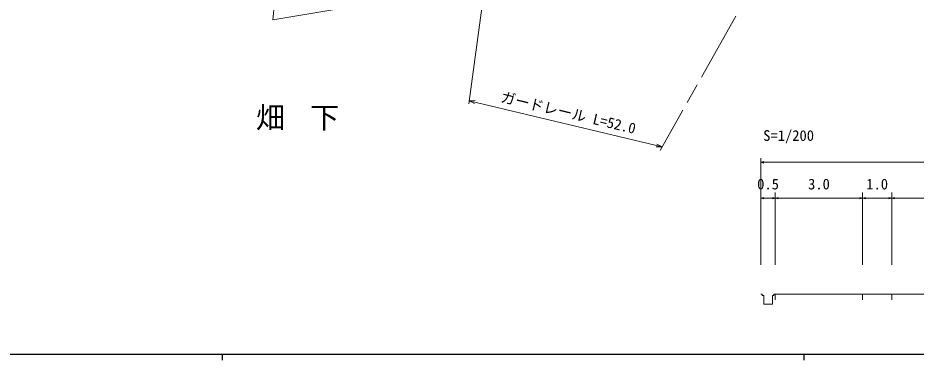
# Model space of a CAD drawing. Units: millimetres, scale not verified, with parts at other scales. Extents: x 40000 to 680000, y 20000 to 380000.
# Drawn here: x 132926 to 287264, y 204000 to 262702 of the extents above; entities that cross this region are included whole.
import ezdxf
from ezdxf.enums import TextEntityAlignment as Align

# ---------------------------------------------------------------- set-up
doc = ezdxf.new("R2010")
doc.units = ezdxf.units.MM
doc.header["$LTSCALE"] = 1000
doc.linetypes.add('CHAIN', pattern=[18.5, 12, -1.5, 3.5, -1.5])
for name, color, linetype, lineweight in [('M-BGD', 7, 'Continuous', 13), ('M-BGD-HTXT', 7, 'Continuous', 13), ('M-BMK', 2, 'CHAIN', 13), ('M-STR-HTXT', 7, 'Continuous', 13), ('M-TTL-BAND', 7, 'Continuous', 25)]:
    doc.layers.add(name, color=color, linetype=linetype, lineweight=lineweight)
doc.styles.add('ＭＳ ゴシック', font='')
doc.styles.add('ＭＳ 明朝', font='')
doc.styles.get('ＭＳ ゴシック').set_extended_font_data('MS Gothic')
doc.styles.get('ＭＳ 明朝').set_extended_font_data('MS Mincho')

msp = doc.modelspace()

# ---------------------------------------------------------------- linework, layer by layer
at = {"layer": 'M-BGD'}
for p, q in [((176750, 262396), (191846, 264916)), ((176968, 264674), (176750, 262396))]:
    msp.add_line(p, q, dxfattribs=at)
at = {"layer": 'M-BGD-HTXT'}
for p, q in [((260582, 220315), (260582, 238627)), ((260582, 237946), (261082, 238084)), ((260582, 237946), (323082, 237946)), ((260582, 237946), (261082, 237807)), ((260582, 231778), (261082, 231917)), ((260582, 231778), (263082, 231778)), ((260582, 231778), (261082, 231640)), ((263082, 231778), (262582, 231917)), ((263082, 231778), (262582, 231640)), ((263082, 220315), (263082, 232778)), ((263082, 231778), (263582, 231917)), ((263082, 231778), (278082, 231778)), ((263082, 231778), (263582, 231640)), ((278082, 231778), (277582, 231917)), ((278082, 231778), (277582, 231640)), ((278082, 220315), (278082, 232778)), ((278082, 231778), (278582, 231917)), ((278082, 231778), (283082, 231778)), ((278082, 231778), (278582, 231640)), ((283082, 231778), (282582, 231917)), ((283082, 231778), (282582, 231640)), ((283082, 220315), (283082, 232778)), ((283082, 231778), (283582, 231917)), ((283082, 231778), (318082, 231778)), ((283082, 231778), (283582, 231640)), ((260582, 215315), (260832, 215315)), ((260832, 215315), (260832, 215065)), ((260832, 215065), (261082, 215065)), ((261082, 215065), (261082, 213565)), ((262582, 213565), (262582, 215065)), ((262582, 215065), (262832, 215065)), ((262832, 215065), (262832, 215315)), ((262832, 215315), (263082, 215315)), ((278082, 215315), (263082, 215315)), ((263082, 215315), (263082, 214315)), ((283082, 215315), (278082, 215315)), ((278082, 215315), (278082, 214315)), ((283082, 215315), (318082, 215315)), ((283082, 215315), (283082, 214315)), ((261082, 213565), (262582, 213565))]:
    msp.add_line(p, q, dxfattribs=at)
at = {"layer": 'M-BMK'}
msp.add_line((283605, 311322), (243272, 239943), dxfattribs=at)
at = {"layer": 'M-STR-HTXT'}
for p, q in [((213871, 273369), (210417, 247941)), ((210494, 248509), (211525, 248519)), ((243628, 240573), (210494, 248509)), ((210494, 248509), (211408, 248033)), ((243628, 240573), (242714, 241049)), ((243628, 240573), (242597, 240562))]:
    msp.add_line(p, q, dxfattribs=at)
at = {"layer": 'M-TTL-BAND'}
for p, q in [((40000, 205000), (579000, 205000)), ((168000, 205000), (168000, 204000)), ((268000, 205000), (268000, 204000))]:
    msp.add_line(p, q, dxfattribs=at)

# ---------------------------------------------------------------- texts
at = {"layer": 'M-BGD-HTXT', "style": 'ＭＳ 明朝'}
msp.add_text('S=1/200', height=1833, dxfattribs=at).set_placement((261002, 241059), align=Align.BOTTOM_LEFT)
at = {"layer": 'M-BGD-HTXT', "style": 'ＭＳ ゴシック'}
for s, p in [('0.5', (261832, 232729)), ('3.0', (270582, 232729)), ('1.0', (280582, 232729))]:
    msp.add_text(s, height=1833, dxfattribs=at).set_placement(p, align=Align.BOTTOM_CENTER)
at = {"layer": 'M-BGD-HTXT', "insert": (181577, 245415), "char_height": 3666, "attachment_point": 5, "style": 'ＭＳ ゴシック'}
msp.add_mtext('\\T1.24;畑\\~下', dxfattribs=at)
at = {"layer": 'M-STR-HTXT', "style": 'ＭＳ ゴシック'}
msp.add_text('ガードレール L=52.0', height=1833, rotation=346.531, dxfattribs=at).set_placement((227178, 245027), align=Align.BOTTOM_CENTER)

doc.saveas('drawing.dxf')
